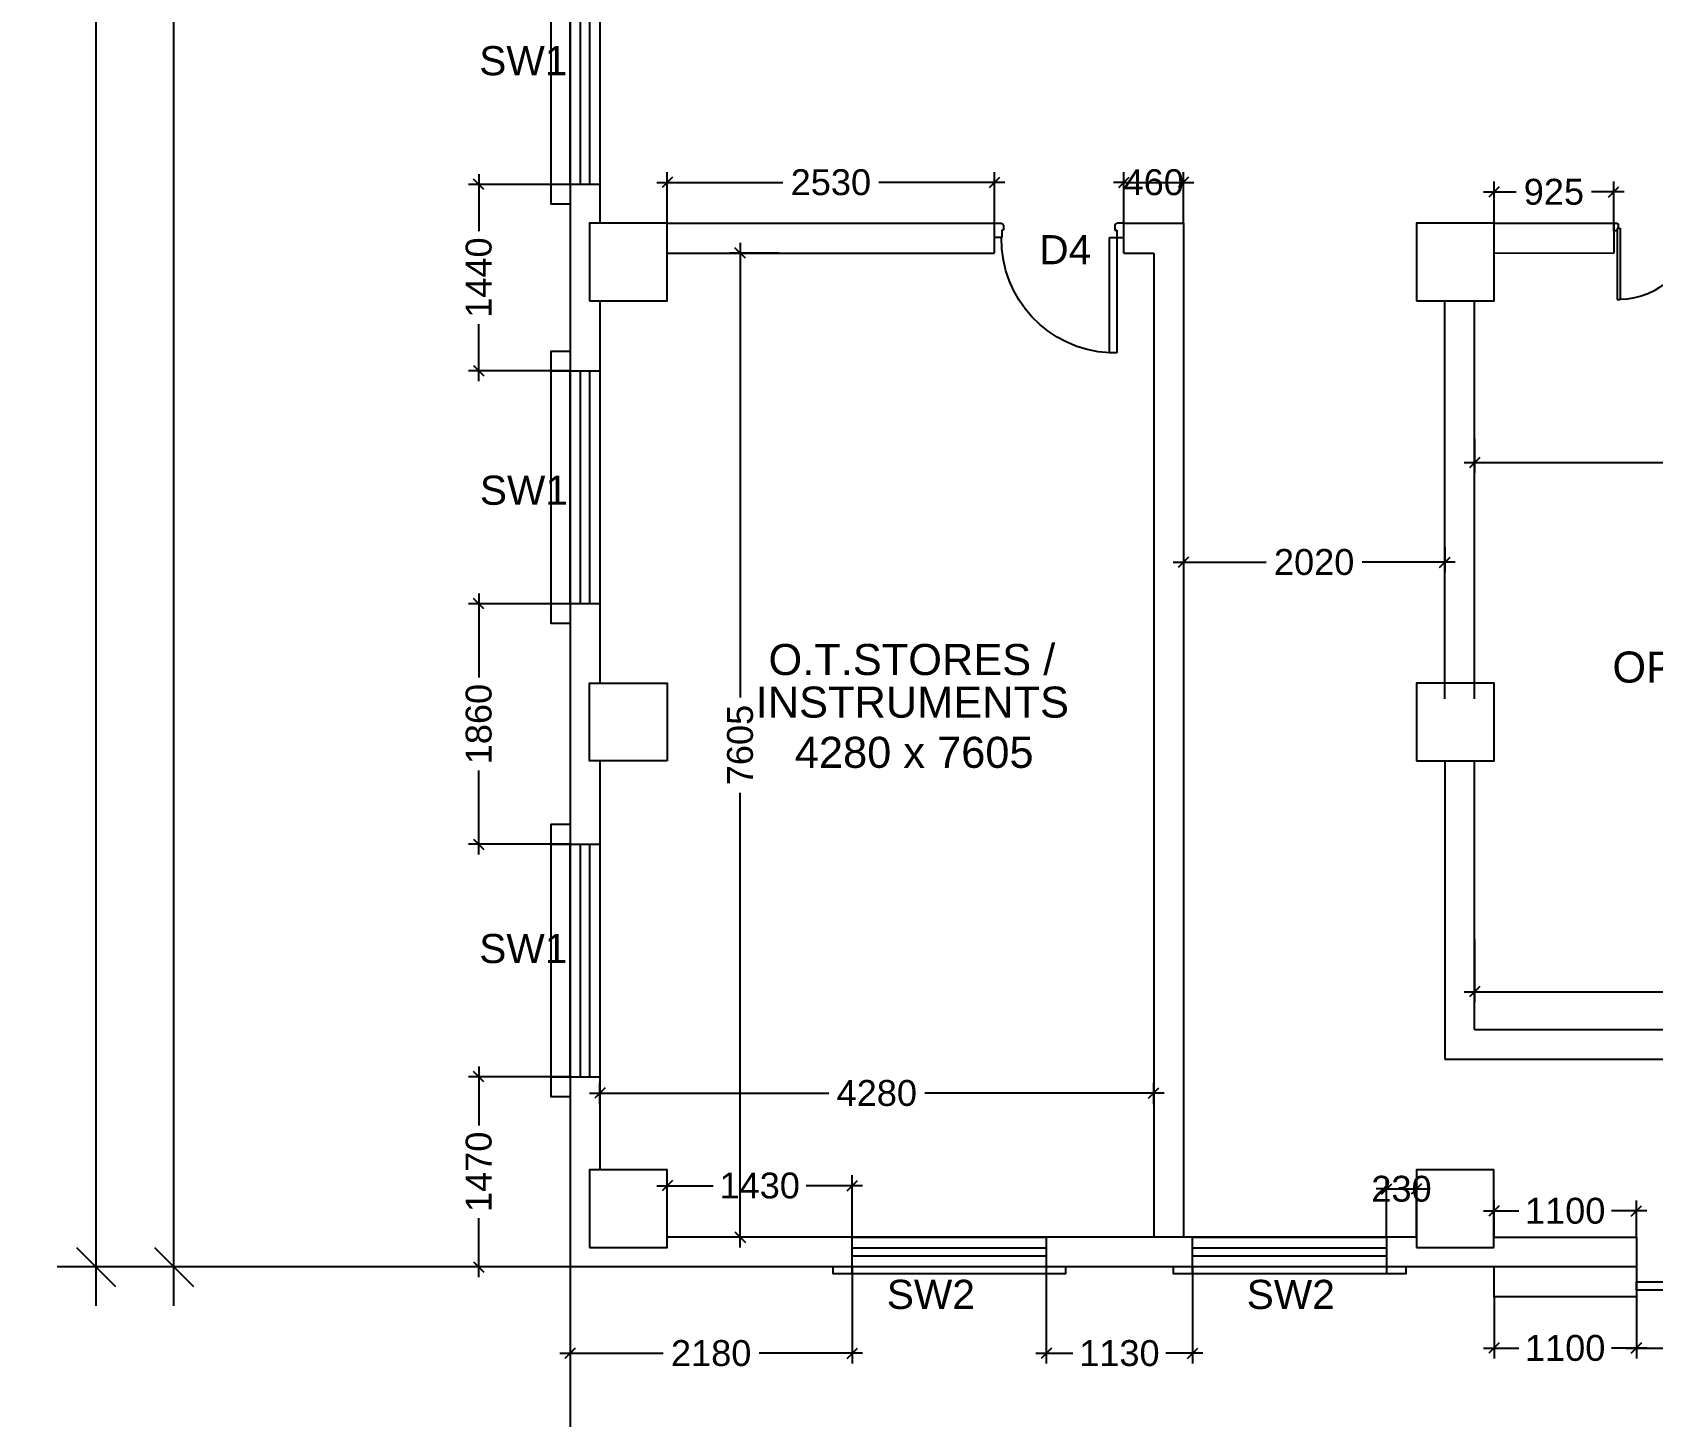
# Model space of a CAD drawing. Extents: x 7897917 to 8423973, y -6487334 to -6173396.
# Drawn here: x 7914618 to 7927140, y -6456030 to -6445334 of the extents above; entities that cross this region are included whole.
import ezdxf
from ezdxf.enums import TextEntityAlignment as Align

# ---------------------------------------------------------------- set-up
doc = ezdxf.new("R2010")
doc.units = 0
doc.header["$LTSCALE"] = 600
doc.header["$MEASUREMENT"] = 0
doc.header["$PDMODE"] = 35
doc.layers.get('0').update_dxf_attribs({"linetype": 'CONTINUOUS'})
doc.layers.get('Defpoints').update_dxf_attribs({"linetype": 'CONTINUOUS'})
for name, color, linetype in [('chajja', 7, 'CONTINUOUS'), ('DIM', 8, 'CONTINUOUS'), ('DIM-TEXT', 8, 'CONTINUOUS'), ('DIMEN', 5, 'CONTINUOUS'), ('DOOR', 32, 'CONTINUOUS'), ('Ele Proje.', 7, 'CONTINUOUS'), ('Ele. Proj', 7, 'CONTINUOUS'), ('Fixed Glass', 171, 'CONTINUOUS'), ('joinery', 7, 'CONTINUOUS'), ('LA-column', 3, 'CONTINUOUS'), ('Room Dim', 1, 'CONTINUOUS'), ('TEXT', 6, 'CONTINUOUS'), ('Walls', 7, 'CONTINUOUS'), ('WIN', 151, 'CONTINUOUS'), ('Working Dim', 5, 'CONTINUOUS')]:
    doc.layers.add(name, color=color, linetype=linetype)
doc.styles.add('ari', font='arial.ttf')
doc.styles.add('ARIAL', font='arial.ttf')
doc.styles.add('RT', font='romant.shx')
doc.styles.get("Standard").update_dxf_attribs({"font": 'romans.shx'})
doc.dimstyles.new('int. dim', dxfattribs={"dimtxt": 450, "dimasz": 80, "dimexe": 80, "dimexo": 0, "dimgap": 70, "dimtad": 0, "dimdec": 0, "dimzin": 12, "dimdsep": 46, "dimtxsty": 'ari', "dimblk": 'OBLIQUE', "dimcen": 2, "dimdle": 80, "dimclrd": 256, "dimclre": 256, "dimclrt": 6, "dimadec": 0, "dimazin": 0, "dimtfac": 1, "dimtdec": 0, "dimtix": 1, "dimtmove": 2, "dimatfit": 3, "dimfxl": 1, "dimtolj": 1, "dimtzin": 0, "dimlwd": -1, "dimlwe": -1, "dimarcsym": 0})
doc.dimstyles.new('STANDARD$0', dxfattribs={"dimscale": 0, "dimtxt": 150, "dimasz": 125, "dimexe": 0.75, "dimexo": 1, "dimgap": 25, "dimtad": 1, "dimdec": 0, "dimdsep": 46, "dimtxsty": 'Standard', "dimblk1": 'DOT', "dimblk2": 'DOT', "dimsah": 1, "dimcen": 2.5, "dimclrd": 1, "dimclre": 1, "dimclrt": 3, "dimadec": 0, "dimazin": 0, "dimtfac": 1, "dimtdec": 0, "dimtmove": 0, "dimatfit": 3, "dimldrblk": 'DOT', "dimfxl": 1, "dimtolj": 1, "dimtzin": 0, "dimarcsym": 0})
doc.dimstyles.new('TEXT', dxfattribs={"dimscale": 0, "dimtxt": 600, "dimasz": 300, "dimexe": 300, "dimexo": 30, "dimgap": 50, "dimtad": 0, "dimdec": 0, "dimzin": 0, "dimdsep": 46, "dimtxsty": 'RT', "dimblk": 'OBLIQUE', "dimcen": 0.09, "dimdle": 300, "dimclrd": 256, "dimclre": 256, "dimclrt": 170, "dimadec": 0, "dimazin": 0, "dimtfac": 1, "dimtdec": 0, "dimtofl": 0, "dimtmove": 2, "dimatfit": 3, "dimfxl": 1, "dimfrac": 2, "dimtolj": 1, "dimtzin": 0, "dimlwd": -1, "dimlwe": -1, "dimarcsym": 0})

# ---------------------------------------------------------------- blocks, each defined once
blk = doc.blocks.new('_Oblique')
at = {"color": 0, "linetype": 'ByBlock', "lineweight": -2}
blk.add_line((-0.5, -0.5), (0.5, 0.5), dxfattribs=at)
blk = doc.blocks.new('*D236')
at = {"layer": 'Defpoints', "color": 0, "transparency": 16777216}
for p in [(7918924, -6418434, 0), (7915712, -6454874), (7918774, -6454874, 3)]:
    blk.add_point(p, dxfattribs=at)
at = {"layer": 'DIM', "color": 8, "transparency": 16777216}
for p, q in [((7915712, -6418134), (7915712, -6434961)), ((7918924, -6418434), (7915412, -6418434)), ((7915712, -6455174), (7915712, -6438346)), ((7918774, -6454874), (7915412, -6454874))]:
    blk.add_line(p, q, dxfattribs=at)
at = {"layer": 'DIM', "color": 8, "transparency": 16777216, "xscale": 300, "yscale": 300, "zscale": 300}
for p, rotation in [((7915712, -6418434), 90), ((7915712, -6454874), 270)]:
    blk.add_blockref('_Oblique', p, dxfattribs=dict(at, rotation=rotation))
at = {"layer": 'DIM', "color": 7, "transparency": 16777216, "insert": (7915712, -6436654), "char_height": 750, "attachment_point": 5, "rotation": 90, "style": 'ari'}
blk.add_mtext('\\A1;36.44m', dxfattribs=at)
blk = doc.blocks.new('*D248')
at = {"layer": 'Defpoints', "color": 0, "transparency": 16777216}
for p in [(7918774, -6337015, 5), (7915110, -6454874), (7918924, -6454874, 5)]:
    blk.add_point(p, dxfattribs=at)
at = {"layer": 'DIM', "color": 8, "transparency": 16777216}
for p, q in [((7915110, -6336715), (7915110, -6393996)), ((7918774, -6337015), (7914810, -6337015)), ((7915110, -6455174), (7915110, -6397894)), ((7918924, -6454874), (7914810, -6454874))]:
    blk.add_line(p, q, dxfattribs=at)
at = {"layer": 'DIM', "color": 8, "transparency": 16777216, "xscale": 300, "yscale": 300, "zscale": 300}
for p, rotation in [((7915110, -6337015), 90), ((7915110, -6454874), 270)]:
    blk.add_blockref('_Oblique', p, dxfattribs=dict(at, rotation=rotation))
at = {"layer": 'DIM', "color": 7, "transparency": 16777216, "insert": (7915110, -6395945), "char_height": 750, "attachment_point": 5, "rotation": 90, "style": 'ari'}
blk.add_mtext('\\A1;117.86m', dxfattribs=at)
blk = doc.blocks.new('*D1319')
at = {"layer": 'Defpoints', "color": 0, "linetype": 'Continuous', "transparency": 16777216}
for p in [(7959834, -6454724, -12), (7918774, -6454874, -14), (7959834, -6457458)]:
    blk.add_point(p, dxfattribs=at)
at = {"layer": 'DIM-TEXT', "transparency": 16777216}
for p, q in [((7959834, -6454724), (7959834, -6457758)), ((7918774, -6454874), (7918774, -6457758)), ((7918474, -6457458), (7932859, -6457458)), ((7960134, -6457458), (7945749, -6457458))]:
    blk.add_line(p, q, dxfattribs=at)
at = {"layer": 'DIM-TEXT', "linetype": 'Continuous', "transparency": 16777216, "xscale": 300, "yscale": 300, "zscale": 300, "rotation": 180}
blk.add_blockref('_Oblique', (7918774, -6457458), dxfattribs=at)
at = {"layer": 'DIM-TEXT', "linetype": 'Continuous', "transparency": 16777216, "xscale": 300, "yscale": 300, "zscale": 300}
blk.add_blockref('_Oblique', (7959834, -6457458), dxfattribs=at)
at = {"layer": 'DIM-TEXT', "color": 170, "linetype": 'Continuous', "transparency": 16777216, "insert": (7939304, -6457458), "char_height": 750, "attachment_point": 5, "style": 'ari'}
blk.add_mtext("\\A1;{\\H1.067x;O.T.COMPLEX ( 6 OT 's )}", dxfattribs=at)
blk = doc.blocks.new('*D1320')
at = {"layer": 'Defpoints', "color": 0, "transparency": 16777216}
for p in [(7959834, -6454724, 5), (7918774, -6454874), (7918774, -6458373)]:
    blk.add_point(p, dxfattribs=at)
at = {"layer": 'Ele. Proj', "color": 8, "transparency": 16777216}
for p, q in [((7959834, -6454724), (7959834, -6458673)), ((7918774, -6454874), (7918774, -6458673)), ((7918474, -6458373), (7937596, -6458373)), ((7960134, -6458373), (7941012, -6458373))]:
    blk.add_line(p, q, dxfattribs=at)
at = {"layer": 'Ele. Proj', "color": 8, "transparency": 16777216, "xscale": 300, "yscale": 300, "zscale": 300, "rotation": 180}
blk.add_blockref('_Oblique', (7918774, -6458373), dxfattribs=at)
at = {"layer": 'Ele. Proj', "color": 8, "transparency": 16777216, "xscale": 300, "yscale": 300, "zscale": 300}
blk.add_blockref('_Oblique', (7959834, -6458373), dxfattribs=at)
at = {"layer": 'Ele. Proj', "color": 7, "transparency": 16777216, "insert": (7939304, -6458373), "char_height": 750, "attachment_point": 5, "style": 'ari'}
blk.add_mtext('\\A1;41.06m', dxfattribs=at)
blk = doc.blocks.new('*D1357')
at = {"layer": 'Defpoints', "color": 0, "transparency": 16777216}
for p in [(7925914, -6455104, 27), (7927014, -6455104, 27), (7927014, -6455501)]:
    blk.add_point(p, dxfattribs=at)
at = {"layer": 'Working Dim', "transparency": 16777216}
for p, q in [((7925914, -6455104), (7925914, -6455581)), ((7927014, -6455104), (7927014, -6455581)), ((7925834, -6455501), (7926105, -6455501)), ((7927094, -6455501), (7926823, -6455501))]:
    blk.add_line(p, q, dxfattribs=at)
at = {"layer": 'Working Dim', "transparency": 16777216, "xscale": 80, "yscale": 80, "zscale": 80, "rotation": 180}
blk.add_blockref('_Oblique', (7925914, -6455501), dxfattribs=at)
at = {"layer": 'Working Dim', "transparency": 16777216, "xscale": 80, "yscale": 80, "zscale": 80}
blk.add_blockref('_Oblique', (7927014, -6455501), dxfattribs=at)
at = {"layer": 'Working Dim', "color": 6, "transparency": 16777216, "insert": (7926464, -6455501), "char_height": 200, "attachment_point": 5, "style": 'ari'}
blk.add_mtext('\\A1;1100', dxfattribs=at)
blk = doc.blocks.new('*D1358')
at = {"layer": 'Defpoints', "color": 0, "transparency": 16777216}
for p in [(7927014, -6455104, 27), (7928514, -6455104, 27), (7928514, -6455501)]:
    blk.add_point(p, dxfattribs=at)
at = {"layer": 'Working Dim', "transparency": 16777216}
for p, q in [((7927014, -6455104), (7927014, -6455581)), ((7928514, -6455104), (7928514, -6455581)), ((7926934, -6455501), (7927405, -6455501)), ((7928594, -6455501), (7928123, -6455501))]:
    blk.add_line(p, q, dxfattribs=at)
at = {"layer": 'Working Dim', "transparency": 16777216, "xscale": 80, "yscale": 80, "zscale": 80, "rotation": 180}
blk.add_blockref('_Oblique', (7927014, -6455501), dxfattribs=at)
at = {"layer": 'Working Dim', "transparency": 16777216, "xscale": 80, "yscale": 80, "zscale": 80}
blk.add_blockref('_Oblique', (7928514, -6455501), dxfattribs=at)
at = {"layer": 'Working Dim', "color": 6, "transparency": 16777216, "insert": (7927764, -6455501), "char_height": 200, "attachment_point": 5, "style": 'ari'}
blk.add_mtext('\\A1;1500', dxfattribs=at)
blk = doc.blocks.new('*D1485')
at = {"layer": 'Defpoints', "color": 0, "linetype": 'Continuous', "transparency": 16777216}
for p in [(7959834, -6454724, -12), (7918774, -6454874, -14), (7959834, -6457458)]:
    blk.add_point(p, dxfattribs=at)
at = {"layer": 'DIM-TEXT', "transparency": 16777216}
for p, q in [((7959834, -6454724), (7959834, -6457758)), ((7918774, -6454874), (7918774, -6457758)), ((7918474, -6457458), (7932858, -6457458)), ((7960134, -6457458), (7945749, -6457458))]:
    blk.add_line(p, q, dxfattribs=at)
at = {"layer": 'DIM-TEXT', "linetype": 'Continuous', "transparency": 16777216, "xscale": 300, "yscale": 300, "zscale": 300, "rotation": 180}
blk.add_blockref('_Oblique', (7918774, -6457458), dxfattribs=at)
at = {"layer": 'DIM-TEXT', "linetype": 'Continuous', "transparency": 16777216, "xscale": 300, "yscale": 300, "zscale": 300}
blk.add_blockref('_Oblique', (7959834, -6457458), dxfattribs=at)
at = {"layer": 'DIM-TEXT', "color": 170, "linetype": 'Continuous', "transparency": 16777216, "insert": (7939304, -6457458), "char_height": 750, "attachment_point": 5, "style": 'ari'}
blk.add_mtext("\\A1;{\\H1.067x;O.T.COMPLEX ( 6 OT 's )}", dxfattribs=at)
blk = doc.blocks.new('Z$W@#1275')
at = {"layer": 'DOOR'}
for p, q in [((73, 1500), (0, 1500)), ((0, 1500), (0, 1467)), ((0, 1467), (2, 1467)), ((11, 1456), (11, 1458)), ((11, 1456), (47, 1456)), ((47, 1467), (736, 1467)), ((47, 1467), (47, 1439)), ((47, 1456), (47, 1467)), ((47, 1467), (73, 1467)), ((47, 1439), (736, 1439)), ((73, 1467), (73, 1500)), ((736, 1467), (736, 1439)), ((0, 33), (2, 33)), ((0, 0), (0, 33)), ((73, 0), (0, 0)), ((11, 44), (11, 42)), ((11, 44), (47, 44)), ((47, 61), (736, 61)), ((47, 33), (47, 61)), ((47, 44), (47, 33)), ((47, 33), (736, 33)), ((47, 33), (73, 33)), ((73, 33), (73, 0)), ((736, 33), (736, 61))]:
    blk.add_line(p, q, dxfattribs=at)
for centre, start, end in [((11, 1467), 180, 270), ((11, 33), 90, 180)]:
    blk.add_arc(centre, 9.13, start, end, dxfattribs=at)
at = {"layer": 'DOOR', "color": 145}
for centre, start, end in [((47, 1439), 270, 0), ((47, 61), 0, 90)]:
    blk.add_arc(centre, 689, start, end, dxfattribs=at)
blk = doc.blocks.new('*D1522')
at = {"layer": 'Defpoints', "color": 0, "transparency": 16777216}
for p in [(7925764, -6452341, -3), (7932162, -6452341, 8), (7925764, -6452747)]:
    blk.add_point(p, dxfattribs=at)
at = {"layer": 'Working Dim', "transparency": 16777216}
for p, q in [((7925764, -6452341), (7925764, -6452827)), ((7932162, -6452341), (7932162, -6452827)), ((7925684, -6452747), (7928593, -6452747)), ((7932242, -6452747), (7929333, -6452747))]:
    blk.add_line(p, q, dxfattribs=at)
at = {"layer": 'Working Dim', "transparency": 16777216, "xscale": 80, "yscale": 80, "zscale": 80, "rotation": 180}
blk.add_blockref('_Oblique', (7925764, -6452747), dxfattribs=at)
at = {"layer": 'Working Dim', "transparency": 16777216, "xscale": 80, "yscale": 80, "zscale": 80}
blk.add_blockref('_Oblique', (7932162, -6452747), dxfattribs=at)
at = {"layer": 'Working Dim', "color": 6, "transparency": 16777216, "insert": (7928963, -6452747), "char_height": 200, "attachment_point": 5, "style": 'ari'}
blk.add_mtext('\\A1;6615', dxfattribs=at)
blk = doc.blocks.new('*D1623')
at = {"layer": 'Defpoints', "color": 0, "transparency": 16777216}
for p in [(7926839, -6446567), (7925914, -6446809), (7926839, -6446809, 8)]:
    blk.add_point(p, dxfattribs=at)
at = {"layer": 'Working Dim', "transparency": 16777216}
for p, q in [((7925834, -6446567), (7926085, -6446567)), ((7925914, -6446809), (7925914, -6446487)), ((7926919, -6446567), (7926668, -6446567)), ((7926839, -6446809), (7926839, -6446487))]:
    blk.add_line(p, q, dxfattribs=at)
at = {"layer": 'Working Dim', "transparency": 16777216, "xscale": 80, "yscale": 80, "zscale": 80, "rotation": 180}
blk.add_blockref('_Oblique', (7925914, -6446567), dxfattribs=at)
at = {"layer": 'Working Dim', "transparency": 16777216, "xscale": 80, "yscale": 80, "zscale": 80}
blk.add_blockref('_Oblique', (7926839, -6446567), dxfattribs=at)
at = {"layer": 'Working Dim', "color": 6, "transparency": 16777216, "insert": (7926377, -6446567), "char_height": 200, "attachment_point": 5, "style": 'ari'}
blk.add_mtext('\\A1;925', dxfattribs=at)
blk = doc.blocks.new('1000')
at = {"layer": 'DOOR'}
for p, q in [((0, -100), (0, 0)), ((0, 0), (50, 0)), ((50, -100), (0, -100)), ((50, 0), (50, -2)), ((63, -49), (50, -49)), ((50, -49), (50, -100)), ((50, -100), (50, -901)), ((100, -100), (50, -100)), ((63, -13), (61, -13)), ((63, -13), (63, -49)), ((100, -901), (100, -100)), ((837, -13), (837, -49)), ((837, -13), (839, -13)), ((837, -49), (850, -49)), ((850, 0), (850, -2)), ((900, 0), (850, 0)), ((850, -49), (850, -100)), ((850, -100), (900, -100)), ((900, -100), (900, 0)), ((50, -901), (100, -901))]:
    blk.add_line(p, q, dxfattribs=at)
for centre, major_axis, start_param, end_param in [((50, -13), (-7.95, 7.95), 3.926991, 5.497787), ((850, -13), (7.95, 7.95), 0.785398, 2.356194)]:
    blk.add_ellipse(centre, major_axis=major_axis, ratio=1, start_param=start_param, end_param=end_param, dxfattribs=at)
at = {"layer": 'DOOR', "color": 145}
blk.add_ellipse((64, -115), major_axis=(-520, 590), ratio=1, start_param=2.464943, end_param=4.009476, dxfattribs=at)
blk = doc.blocks.new('*D1834')
at = {"layer": 'Defpoints', "color": 0, "transparency": 16777216}
for p in [(7923514, -6449311), (7925534, -6449311, 9), (7925534, -6449428)]:
    blk.add_point(p, dxfattribs=at)
at = {"layer": 'Working Dim', "transparency": 16777216}
for p, q in [((7923514, -6449311), (7923514, -6449508)), ((7925534, -6449311), (7925534, -6449508)), ((7923434, -6449428), (7924154, -6449428)), ((7925614, -6449428), (7924894, -6449428))]:
    blk.add_line(p, q, dxfattribs=at)
at = {"layer": 'Working Dim', "transparency": 16777216, "xscale": 80, "yscale": 80, "zscale": 80, "rotation": 180}
blk.add_blockref('_Oblique', (7923514, -6449428), dxfattribs=at)
at = {"layer": 'Working Dim', "transparency": 16777216, "xscale": 80, "yscale": 80, "zscale": 80}
blk.add_blockref('_Oblique', (7925534, -6449428), dxfattribs=at)
at = {"layer": 'Working Dim', "color": 6, "transparency": 16777216, "insert": (7924524, -6449428), "char_height": 200, "attachment_point": 5, "style": 'ari'}
blk.add_mtext('\\A1;2020', dxfattribs=at)
blk = doc.blocks.new('*D1835')
at = {"layer": 'Defpoints', "color": 0, "transparency": 16777216}
for p in [(7922054, -6446493), (7919524, -6446809), (7922054, -6446809)]:
    blk.add_point(p, dxfattribs=at)
at = {"layer": 'Working Dim', "transparency": 16777216}
for p, q in [((7919524, -6446809), (7919524, -6446413)), ((7922054, -6446809), (7922054, -6446413)), ((7919444, -6446493), (7920419, -6446493)), ((7922134, -6446493), (7921159, -6446493))]:
    blk.add_line(p, q, dxfattribs=at)
at = {"layer": 'Working Dim', "transparency": 16777216, "xscale": 80, "yscale": 80, "zscale": 80, "rotation": 180}
blk.add_blockref('_Oblique', (7919524, -6446493), dxfattribs=at)
at = {"layer": 'Working Dim', "transparency": 16777216, "xscale": 80, "yscale": 80, "zscale": 80}
blk.add_blockref('_Oblique', (7922054, -6446493), dxfattribs=at)
at = {"layer": 'Working Dim', "color": 6, "transparency": 16777216, "insert": (7920789, -6446493), "char_height": 200, "attachment_point": 5, "style": 'ari'}
blk.add_mtext('\\A1;2530', dxfattribs=at)
blk = doc.blocks.new('*D1836')
at = {"layer": 'Defpoints', "color": 0, "transparency": 16777216}
for p in [(7923514, -6446493), (7923054, -6446809), (7923514, -6446809)]:
    blk.add_point(p, dxfattribs=at)
at = {"layer": 'Working Dim', "transparency": 16777216}
for p, q in [((7923054, -6446809), (7923054, -6446413)), ((7923514, -6446809), (7923514, -6446413)), ((7923054, -6446493), (7922974, -6446493)), ((7923054, -6446493), (7923514, -6446493)), ((7923514, -6446493), (7923594, -6446493))]:
    blk.add_line(p, q, dxfattribs=at)
at = {"layer": 'Working Dim', "transparency": 16777216, "xscale": 80, "yscale": 80, "zscale": 80}
blk.add_blockref('_Oblique', (7923054, -6446493), dxfattribs=at)
at = {"layer": 'Working Dim', "transparency": 16777216, "xscale": 80, "yscale": 80, "zscale": 80, "rotation": 180}
blk.add_blockref('_Oblique', (7923514, -6446493), dxfattribs=at)
at = {"layer": 'Working Dim', "color": 6, "transparency": 16777216, "insert": (7923284, -6446493), "char_height": 200, "attachment_point": 5, "style": 'ari'}
blk.add_mtext('\\A1;460', dxfattribs=at)
blk = doc.blocks.new('*D1838')
at = {"layer": 'Defpoints', "color": 0, "transparency": 16777216}
for p in [(7920088, -6447039), (7920385, -6447039), (7920385, -6454644)]:
    blk.add_point(p, dxfattribs=at)
at = {"layer": 'Working Dim', "transparency": 16777216}
for p, q in [((7920088, -6446959), (7920088, -6450473)), ((7920385, -6447039), (7920008, -6447039)), ((7920088, -6454724), (7920088, -6451210)), ((7920385, -6454644), (7920008, -6454644))]:
    blk.add_line(p, q, dxfattribs=at)
at = {"layer": 'Working Dim', "transparency": 16777216, "xscale": 80, "yscale": 80, "zscale": 80}
for p, rotation in [((7920088, -6447039), 90), ((7920088, -6454644), 270)]:
    blk.add_blockref('_Oblique', p, dxfattribs=dict(at, rotation=rotation))
at = {"layer": 'Working Dim', "color": 6, "transparency": 16777216, "insert": (7920088, -6450841), "char_height": 200, "attachment_point": 5, "rotation": 90, "style": 'ari'}
blk.add_mtext('\\A1;7605', dxfattribs=at)
blk = doc.blocks.new('*D1881')
at = {"layer": 'Defpoints', "color": 0, "transparency": 16777216}
for p in [(7927014, -6454441), (7925914, -6454644, 27), (7927014, -6454644, 27)]:
    blk.add_point(p, dxfattribs=at)
at = {"layer": 'Working Dim', "transparency": 16777216}
for p, q in [((7925914, -6454644), (7925914, -6454361)), ((7927014, -6454644), (7927014, -6454361)), ((7925834, -6454441), (7926105, -6454441)), ((7927094, -6454441), (7926823, -6454441))]:
    blk.add_line(p, q, dxfattribs=at)
at = {"layer": 'Working Dim', "transparency": 16777216, "xscale": 80, "yscale": 80, "zscale": 80, "rotation": 180}
blk.add_blockref('_Oblique', (7925914, -6454441), dxfattribs=at)
at = {"layer": 'Working Dim', "transparency": 16777216, "xscale": 80, "yscale": 80, "zscale": 80}
blk.add_blockref('_Oblique', (7927014, -6454441), dxfattribs=at)
at = {"layer": 'Working Dim', "color": 6, "transparency": 16777216, "insert": (7926464, -6454441), "char_height": 200, "attachment_point": 5, "style": 'ari'}
blk.add_mtext('\\A1;1100', dxfattribs=at)
blk = doc.blocks.new('*D2365')
at = {"layer": 'Defpoints', "color": 0, "transparency": 16777216}
for p in [(7925764, -6448476, 2), (7932162, -6448476, 3), (7932162, -6448658)]:
    blk.add_point(p, dxfattribs=at)
at = {"layer": 'Working Dim', "transparency": 16777216}
for p, q in [((7925764, -6448476), (7925764, -6448738)), ((7932162, -6448476), (7932162, -6448738)), ((7925684, -6448658), (7928594, -6448658)), ((7932242, -6448658), (7929332, -6448658))]:
    blk.add_line(p, q, dxfattribs=at)
at = {"layer": 'Working Dim', "transparency": 16777216, "xscale": 80, "yscale": 80, "zscale": 80, "rotation": 180}
blk.add_blockref('_Oblique', (7925764, -6448658), dxfattribs=at)
at = {"layer": 'Working Dim', "transparency": 16777216, "xscale": 80, "yscale": 80, "zscale": 80}
blk.add_blockref('_Oblique', (7932162, -6448658), dxfattribs=at)
at = {"layer": 'Working Dim', "color": 6, "transparency": 16777216, "insert": (7928963, -6448658), "char_height": 200, "attachment_point": 5, "style": 'ari'}
blk.add_mtext('\\A1;6397', dxfattribs=at)
blk = doc.blocks.new('*D2411')
at = {"layer": 'Defpoints', "color": 0, "transparency": 16777216}
for p in [(7918774, -6454874, -22), (7920954, -6454874, -22), (7920954, -6455541)]:
    blk.add_point(p, dxfattribs=at)
at = {"layer": 'Working Dim', "transparency": 16777216}
for p, q in [((7918774, -6454874), (7918774, -6455621)), ((7920954, -6454874), (7920954, -6455621)), ((7918694, -6455541), (7919494, -6455541)), ((7921034, -6455541), (7920234, -6455541))]:
    blk.add_line(p, q, dxfattribs=at)
at = {"layer": 'Working Dim', "transparency": 16777216, "xscale": 80, "yscale": 80, "zscale": 80, "rotation": 180}
blk.add_blockref('_Oblique', (7918774, -6455541), dxfattribs=at)
at = {"layer": 'Working Dim', "transparency": 16777216, "xscale": 80, "yscale": 80, "zscale": 80}
blk.add_blockref('_Oblique', (7920954, -6455541), dxfattribs=at)
at = {"layer": 'Working Dim', "color": 6, "transparency": 16777216, "insert": (7919864, -6455541), "char_height": 200, "attachment_point": 5, "style": 'ari'}
blk.add_mtext('\\A1;2180', dxfattribs=at)
blk = doc.blocks.new('*D2412')
at = {"layer": 'Defpoints', "color": 0, "transparency": 16777216}
for p in [(7922454, -6454874, -22), (7923584, -6454874, -22), (7923584, -6455541)]:
    blk.add_point(p, dxfattribs=at)
at = {"layer": 'Working Dim', "transparency": 16777216}
for p, q in [((7922454, -6454874), (7922454, -6455621)), ((7923584, -6454874), (7923584, -6455621)), ((7922374, -6455541), (7922660, -6455541)), ((7923664, -6455541), (7923378, -6455541))]:
    blk.add_line(p, q, dxfattribs=at)
at = {"layer": 'Working Dim', "transparency": 16777216, "xscale": 80, "yscale": 80, "zscale": 80, "rotation": 180}
blk.add_blockref('_Oblique', (7922454, -6455541), dxfattribs=at)
at = {"layer": 'Working Dim', "transparency": 16777216, "xscale": 80, "yscale": 80, "zscale": 80}
blk.add_blockref('_Oblique', (7923584, -6455541), dxfattribs=at)
at = {"layer": 'Working Dim', "color": 6, "transparency": 16777216, "insert": (7923019, -6455541), "char_height": 200, "attachment_point": 5, "style": 'ari'}
blk.add_mtext('\\A1;1130', dxfattribs=at)
blk = doc.blocks.new('*D2413')
at = {"layer": 'Defpoints', "color": 0, "transparency": 16777216}
for p in [(7920954, -6454246), (7919524, -6454644, -22), (7920954, -6454644, -22)]:
    blk.add_point(p, dxfattribs=at)
at = {"layer": 'Working Dim', "transparency": 16777216}
for p, q in [((7919524, -6454644), (7919524, -6454166)), ((7920954, -6454644), (7920954, -6454166)), ((7919444, -6454246), (7919880, -6454246)), ((7921034, -6454246), (7920598, -6454246))]:
    blk.add_line(p, q, dxfattribs=at)
at = {"layer": 'Working Dim', "transparency": 16777216, "xscale": 80, "yscale": 80, "zscale": 80, "rotation": 180}
blk.add_blockref('_Oblique', (7919524, -6454246), dxfattribs=at)
at = {"layer": 'Working Dim', "transparency": 16777216, "xscale": 80, "yscale": 80, "zscale": 80}
blk.add_blockref('_Oblique', (7920954, -6454246), dxfattribs=at)
at = {"layer": 'Working Dim', "color": 6, "transparency": 16777216, "insert": (7920239, -6454246), "char_height": 200, "attachment_point": 5, "style": 'ari'}
blk.add_mtext('\\A1;1430', dxfattribs=at)
blk = doc.blocks.new('*D2414')
at = {"layer": 'Defpoints', "color": 0, "transparency": 16777216}
for p in [(7925314, -6454271), (7925084, -6454644, -22), (7925314, -6454644, -22)]:
    blk.add_point(p, dxfattribs=at)
at = {"layer": 'Working Dim', "transparency": 16777216}
for p, q in [((7925084, -6454644), (7925084, -6454191)), ((7925314, -6454644), (7925314, -6454191)), ((7925084, -6454271), (7925004, -6454271)), ((7925084, -6454271), (7925314, -6454271)), ((7925314, -6454271), (7925394, -6454271))]:
    blk.add_line(p, q, dxfattribs=at)
at = {"layer": 'Working Dim', "transparency": 16777216, "xscale": 80, "yscale": 80, "zscale": 80}
blk.add_blockref('_Oblique', (7925084, -6454271), dxfattribs=at)
at = {"layer": 'Working Dim', "transparency": 16777216, "xscale": 80, "yscale": 80, "zscale": 80, "rotation": 180}
blk.add_blockref('_Oblique', (7925314, -6454271), dxfattribs=at)
at = {"layer": 'Working Dim', "color": 6, "transparency": 16777216, "insert": (7925199, -6454271), "char_height": 200, "attachment_point": 5, "style": 'ari'}
blk.add_mtext('\\A1;230', dxfattribs=at)
blk = doc.blocks.new('*D2416')
at = {"layer": 'Defpoints', "color": 0, "transparency": 16777216}
for p in [(7918774, -6446509, -10), (7918068, -6447949), (7918774, -6447949, -14)]:
    blk.add_point(p, dxfattribs=at)
at = {"layer": 'Working Dim', "transparency": 16777216}
for p, q in [((7918068, -6446429), (7918068, -6446870)), ((7918774, -6446509), (7917988, -6446509)), ((7918068, -6448029), (7918068, -6447588)), ((7918774, -6447949), (7917988, -6447949))]:
    blk.add_line(p, q, dxfattribs=at)
at = {"layer": 'Working Dim', "transparency": 16777216, "xscale": 80, "yscale": 80, "zscale": 80}
for p, rotation in [((7918068, -6446509), 90), ((7918068, -6447949), 270)]:
    blk.add_blockref('_Oblique', p, dxfattribs=dict(at, rotation=rotation))
at = {"layer": 'Working Dim', "color": 6, "transparency": 16777216, "insert": (7918068, -6447229), "char_height": 200, "attachment_point": 5, "rotation": 90, "style": 'ari'}
blk.add_mtext('\\A1;1440', dxfattribs=at)
blk = doc.blocks.new('*D2417')
at = {"layer": 'Defpoints', "color": 0, "transparency": 16777216}
for p in [(7918774, -6449749, -14), (7918068, -6451608), (7918774, -6451608, -14)]:
    blk.add_point(p, dxfattribs=at)
at = {"layer": 'Working Dim', "transparency": 16777216}
for p, q in [((7918068, -6449669), (7918068, -6450320)), ((7918774, -6449749), (7917988, -6449749)), ((7918068, -6451688), (7918068, -6451037)), ((7918774, -6451608), (7917988, -6451608))]:
    blk.add_line(p, q, dxfattribs=at)
at = {"layer": 'Working Dim', "transparency": 16777216, "xscale": 80, "yscale": 80, "zscale": 80}
for p, rotation in [((7918068, -6449749), 90), ((7918068, -6451608), 270)]:
    blk.add_blockref('_Oblique', p, dxfattribs=dict(at, rotation=rotation))
at = {"layer": 'Working Dim', "color": 6, "transparency": 16777216, "insert": (7918068, -6450679), "char_height": 200, "attachment_point": 5, "rotation": 90, "style": 'ari'}
blk.add_mtext('\\A1;1860', dxfattribs=at)
blk = doc.blocks.new('*D2418')
at = {"layer": 'Defpoints', "color": 0, "transparency": 16777216}
for p in [(7918774, -6453404, -15), (7918068, -6454874), (7918774, -6454874)]:
    blk.add_point(p, dxfattribs=at)
at = {"layer": 'Working Dim', "transparency": 16777216}
for p, q in [((7918068, -6453324), (7918068, -6453780)), ((7918774, -6453404), (7917988, -6453404)), ((7918068, -6454954), (7918068, -6454498)), ((7918774, -6454874), (7917988, -6454874))]:
    blk.add_line(p, q, dxfattribs=at)
at = {"layer": 'Working Dim', "transparency": 16777216, "xscale": 80, "yscale": 80, "zscale": 80}
for p, rotation in [((7918068, -6453404), 90), ((7918068, -6454874), 270)]:
    blk.add_blockref('_Oblique', p, dxfattribs=dict(at, rotation=rotation))
at = {"layer": 'Working Dim', "color": 6, "transparency": 16777216, "insert": (7918068, -6454139), "char_height": 200, "attachment_point": 5, "rotation": 90, "style": 'ari'}
blk.add_mtext('\\A1;1470', dxfattribs=at)
blk = doc.blocks.new('*D2415')
at = {"layer": 'Defpoints', "color": 0, "transparency": 16777216}
for p in [(7923284, -6453531), (7919004, -6453617), (7923284, -6453617)]:
    blk.add_point(p, dxfattribs=at)
at = {"layer": 'Working Dim', "transparency": 16777216}
for p, q in [((7919004, -6453617), (7919004, -6453451)), ((7923284, -6453617), (7923284, -6453451)), ((7918924, -6453531), (7920772, -6453531)), ((7923364, -6453531), (7921516, -6453531))]:
    blk.add_line(p, q, dxfattribs=at)
at = {"layer": 'Working Dim', "transparency": 16777216, "xscale": 80, "yscale": 80, "zscale": 80, "rotation": 180}
blk.add_blockref('_Oblique', (7919004, -6453531), dxfattribs=at)
at = {"layer": 'Working Dim', "transparency": 16777216, "xscale": 80, "yscale": 80, "zscale": 80}
blk.add_blockref('_Oblique', (7923284, -6453531), dxfattribs=at)
at = {"layer": 'Working Dim', "color": 6, "transparency": 16777216, "insert": (7921144, -6453531), "char_height": 200, "attachment_point": 5, "style": 'ari'}
blk.add_mtext('\\A1;4280', dxfattribs=at)

msp = doc.modelspace()

# ---------------------------------------------------------------- linework, layer by layer
at = {"layer": 'chajja', "color": 8}
for p, q in [((7918623.817, -6444708.87), (7918623.817, -6446508.87)), ((7918623.817, -6447948.762), (7918623.817, -6449748.762)), ((7918623.817, -6451606.276), (7918623.817, -6453406.276)), ((7920953.817, -6454923.883, -7.487), (7922453.817, -6454923.883, -7.487)), ((7923583.952, -6454923.883, -7.487), (7925083.952, -6454923.883, -7.487))]:
    msp.add_line(p, q, dxfattribs=at)
at = {"layer": 'Ele Proje.'}
for points in [[(7918773.817, -6446508.87), (7918623.817, -6446508.87), (7918623.817, -6446658.87), (7918773.817, -6446658.87)], [(7918773.817, -6447798.762), (7918623.817, -6447798.762), (7918623.817, -6447948.762), (7918773.817, -6447948.762)], [(7918773.817, -6449748.762), (7918623.817, -6449748.762), (7918623.817, -6449898.762), (7918773.817, -6449898.762)], [(7918773.817, -6451456.276), (7918623.817, -6451456.276), (7918623.817, -6451606.276), (7918773.817, -6451606.276)], [(7918773.817, -6453406.276), (7918623.817, -6453406.276), (7918623.817, -6453556.276), (7918773.817, -6453556.276)]]:
    msp.add_lwpolyline(points, dxfattribs=at)
at = {"layer": 'Ele Proje.', "elevation": -7.487}
for points in [[(7920803.817, -6454873.883), (7920803.817, -6454923.883), (7920953.817, -6454923.883), (7920953.817, -6454873.883)], [(7922453.817, -6454873.883), (7922453.817, -6454923.883), (7922603.817, -6454923.883), (7922603.817, -6454873.883)], [(7923433.952, -6454873.883), (7923433.952, -6454923.883), (7923583.952, -6454923.883), (7923583.952, -6454873.883)], [(7925083.952, -6454873.883), (7925083.952, -6454923.883), (7925233.952, -6454923.883), (7925233.952, -6454873.883)]]:
    msp.add_lwpolyline(points, dxfattribs=at)
at = {"layer": 'Ele. Proj', "color": 1}
msp.add_lwpolyline([(7927014.034, -6454643.916), (7927014.023, -6455103.916), (7925914.033, -6455103.916), (7925914.033, -6454873.916)], dxfattribs=at)
at = {"layer": 'Fixed Glass'}
for points in [[(7918773.818, -6446508.87), (7918773.818, -6444708.87), (7919003.818, -6444708.87), (7919003.818, -6446508.87)], [(7918855.159, -6446508.87), (7918855.159, -6444708.87), (7918922.477, -6444708.87), (7918922.477, -6446508.87)]]:
    msp.add_lwpolyline(points, close=True, dxfattribs=at)
at = {"layer": 'LA-column', "color": 2, "flags": 128}
for points in [[(7918923.907, -6447408.752), (7919523.907, -6447408.752), (7919523.907, -6446808.752), (7918923.907, -6446808.752)], [(7919523.907, -6450963.752), (7918923.907, -6450963.752), (7918923.907, -6450363.752), (7919523.907, -6450363.752)], [(7925313.907, -6454723.752), (7925913.907, -6454723.752), (7925913.907, -6454123.752), (7925313.907, -6454123.752)]]:
    msp.add_lwpolyline(points, close=True, dxfattribs=at)
for points, elevation in [([(7925314.042, -6447408.752), (7925914.042, -6447408.752), (7925914.042, -6446808.752), (7925314.042, -6446808.752)], 7.743), ([(7925314.042, -6450963.752), (7925914.042, -6450963.752), (7925914.042, -6450363.752), (7925314.042, -6450363.752)], 7.743), ([(7918923.907, -6454723.934), (7919523.907, -6454723.934), (7919523.907, -6454123.934), (7918923.907, -6454123.934)], 5.131), ([(7918923.907, -6454723.934), (7919523.907, -6454723.934), (7919523.907, -6454123.934), (7918923.907, -6454123.934)], 5.131)]:
    msp.add_lwpolyline(points, close=True, dxfattribs=dict(at, elevation=elevation))
at = {"layer": 'Walls'}
for p, q in [((7918773.817, -6440963.843), (7918773.817, -6454873.885)), ((7923514.042, -6446808.874), (7923514.042, -6454643.885)), ((7923284.035, -6447038.88), (7923284.035, -6454643.885)), ((7925534.043, -6450963.752, -0.462), (7925534.043, -6453268.407, 2.612)), ((7925534.043, -6453268.419), (7941321.951, -6453267.709)), ((7925313.907, -6454643.885), (7919523.82, -6454643.885)), ((7925913.907, -6454643.916), (7927014.017, -6454643.916)), ((7927014.028, -6454873.916), (7918773.997, -6454873.916))]:
    msp.add_line(p, q, dxfattribs=at)
at = {"layer": 'Walls', "linetype": 'Continuous'}
for p, q in [((7919523.817, -6446808.978), (7922053.585, -6446808.912)), ((7922053.567, -6447038.764), (7922053.585, -6446808.757)), ((7923053.951, -6447038.844), (7923053.969, -6446808.837)), ((7923053.969, -6446808.886), (7923514.042, -6446808.874)), ((7926839.162, -6446808.885, 2.283), (7926839.162, -6447038.881, 2.283)), ((7919523.817, -6447038.978), (7922053.585, -6447038.912)), ((7923053.969, -6447038.886), (7923284.035, -6447038.88)), ((7925534.043, -6450484, -0.302), (7925534.043, -6447408.867, 2.612)), ((7925764.043, -6450484, -0.302), (7925764.043, -6447408.867, 2.612)), ((7925764.043, -6453038.394, -5.131), (7925764.043, -6450963.752, -0.004))]:
    msp.add_line(p, q, dxfattribs=at)
at = {"layer": 'Walls'}
for points in [[(7919003.817, -6444408.852), (7919003.817, -6446808.89)], [(7919003.817, -6447408.89), (7919003.817, -6450363.752)], [(7919003.817, -6450963.752), (7919003.817, -6454123.932)]]:
    msp.add_lwpolyline(points, dxfattribs=at)
at = {"layer": 'Walls', "elevation": 7.743}
for points in [[(7925914.037, -6446808.752), (7926839.174, -6446808.799)], [(7925914.025, -6447038.752), (7926839.162, -6447038.799)], [(7925764.043, -6453038.405), (7932161.508, -6453038.069)]]:
    msp.add_lwpolyline(points, dxfattribs=at)
at = {"layer": 'WIN', "linetype": 'Continuous'}
for points in [[(7918773.818, -6449748.762), (7918773.818, -6447948.762), (7919003.818, -6447948.762), (7919003.818, -6449748.762)], [(7918855.159, -6449748.762), (7918855.159, -6447948.762), (7918922.477, -6447948.762), (7918922.477, -6449748.762)], [(7918773.818, -6453406.276), (7918773.818, -6451606.276), (7919003.818, -6451606.276), (7919003.818, -6453406.276)], [(7918855.159, -6453406.276), (7918855.159, -6451606.276), (7918922.477, -6451606.276), (7918922.477, -6453406.276)], [(7928514.026, -6455053.35), (7927014.026, -6455053.35), (7927014.026, -6454988.916), (7928514.026, -6454988.916)]]:
    msp.add_lwpolyline(points, close=True, dxfattribs=at)
at = {"layer": 'WIN', "linetype": 'Continuous', "elevation": -7.487}
for points in [[(7922453.817, -6454873.52), (7920953.817, -6454873.52), (7920953.817, -6454643.52), (7922453.817, -6454643.52)], [(7922453.817, -6454790.736), (7920953.817, -6454790.736), (7920953.817, -6454726.303), (7922453.817, -6454726.303)], [(7925083.952, -6454873.883), (7923583.952, -6454873.883), (7923583.952, -6454643.883), (7925083.952, -6454643.883)], [(7925083.952, -6454791.1), (7923583.952, -6454791.1), (7923583.952, -6454726.666), (7925083.952, -6454726.666)]]:
    msp.add_lwpolyline(points, close=True, dxfattribs=at)

# ---------------------------------------------------------------- block references
at = {"layer": 'DIMEN', "xscale": -0.8000117540359497, "yscale": 0.8000117540359497, "zscale": 0.8000117540359497, "rotation": 90}
msp.add_blockref('Z$W@#1275', (7928039.162, -6446808.885, 2.283), dxfattribs=at)
at = {"layer": 'DOOR', "linetype": 'Continuous', "xscale": -1.111537974327832, "yscale": 1.111537974327803, "zscale": 1.111537974327832, "rotation": 359.9999867502544}
msp.add_blockref('1000', (7923053.969, -6446808.886), dxfattribs=at)

# ---------------------------------------------------------------- texts
at = {"layer": 'joinery', "style": 'ari'}
for s, p in [('SW1', (7918411.952, -6445665.278)), ('SW1', (7918416.944, -6448984.348)), ('SW1', (7918411.952, -6452525.853)), ('SW2', (7921561.724, -6455198.391, -7.487)), ('SW2', (7924343.218, -6455198.755, -7.487))]:
    msp.add_text(s, height=225, dxfattribs=at).set_placement(p, align=Align.CENTER)
msp.add_text('D4', height=225, dxfattribs=at).set_placement((7922399.887, -6447125.691))
at = {"layer": 'Room Dim', "style": 'ARIAL'}
msp.add_text('4280 x 7605', height=240, dxfattribs=at).set_placement((7921432.956, -6451017.3), align=Align.CENTER)
at = {"layer": 'TEXT', "color": 7, "style": 'ARIAL'}
for s, p in [('O.T.STORES /', (7921415.059, -6450300.11)), ('OPERATION THEATRE - 02', (7928980.573, -6450358.565)), ('INSTRUMENTS', (7921418.624, -6450629.394))]:
    msp.add_text(s, height=240, dxfattribs=at).set_placement(p, align=Align.CENTER)

# ---------------------------------------------------------------- dimensions: what is measured, and where the dimension line sits
at = {"layer": 'DIM'}
for base, p1, p2, picture, middle in [((7915110.265, -6454873.885), (7918773.907, -6337015.366, 5.131), (7918923.82, -6454873.885, 5.131), '*D248', (7915110.265, -6395944.625)), ((7915712.298, -6454873.916, -2.749), (7918923.907, -6418433.825, -2.39), (7918774.175, -6454873.916), '*D236', (7915712.298, -6436653.87, -2.749))]:
    dim = msp.add_linear_dim(base=base, p1=p1, p2=p2, angle=90, dimstyle='STANDARD$0', override={"dimscale": 1, "dimtxt": 750, "dimasz": 300, "dimexe": 300, "dimexo": 0, "dimgap": 1, "dimtad": 0, "dimdec": 2, "dimlfac": 0.001, "dimzin": 0, "dimpost": 'm', "dimtxsty": 'ari', "dimblk1": 'Oblique', "dimblk2": 'Oblique', "dimcen": 0, "dimdle": 300, "dimclrd": 8, "dimclre": 8, "dimclrt": 7, "dimadec": 2, "dimtdec": 2, "dimtmove": 2, "dimfxl": 0.75, "dimfrac": 1, "dimlwd": 65535, "dimlwe": 65535}, dxfattribs=at)
    dim.commit()
    dim.dimension.update_dxf_attribs({"geometry": picture, "text_midpoint": middle})
at = {"layer": 'DIM-TEXT', "linetype": 'Continuous'}
for base, p1, p2, picture, middle in [((7959833.694, -6457457.824, 14.148), (7918773.645, -6454873.916), (7959833.694, -6454723.918, 2.283), '*D1485', (7939303.67, -6457457.824, 14.148)), ((7959834.046, -6457457.824, 14.148), (7918773.997, -6454873.916), (7959834.046, -6454723.918, 2.283), '*D1319', (7939304.022, -6457457.824, 14.148))]:
    dim = msp.add_linear_dim(base=base, p1=p1, p2=p2, text="{\\H1.067x;O.T.COMPLEX ( 6 OT 's )}", dimstyle='TEXT', override={"dimscale": 1, "dimtxt": 750, "dimexo": 0, "dimtxsty": 'ari'}, dxfattribs=at)
    dim.commit()
    dim.dimension.update_dxf_attribs({"geometry": picture, "text_midpoint": middle})
at = {"layer": 'Ele. Proj', "color": 1}
dim = msp.add_linear_dim(base=(7918773.817, -6458373.274), p1=(7959834.046, -6454723.934, 5.131), p2=(7918773.817, -6454873.885), dimstyle='STANDARD$0', override={"dimscale": 1, "dimtxt": 750, "dimasz": 300, "dimexe": 300, "dimexo": 0, "dimgap": 1, "dimtad": 0, "dimdec": 2, "dimlfac": 0.001, "dimzin": 0, "dimpost": 'm', "dimtxsty": 'ari', "dimblk1": 'Oblique', "dimblk2": 'Oblique', "dimcen": 0, "dimdle": 300, "dimclrd": 8, "dimclre": 8, "dimclrt": 7, "dimadec": 2, "dimtdec": 2, "dimtmove": 2, "dimfxl": 0.75, "dimfrac": 1, "dimlwd": 65535, "dimlwe": 65535}, dxfattribs=at)
dim.commit()
dim.dimension.update_dxf_attribs({"geometry": '*D1320', "text_midpoint": (7939303.932, -6458373.274)})
at = {"layer": 'Working Dim'}
for base, p1, p2, angle, override, picture, middle in [((7918068.348, -6447948.762, 15.404), (7918773.817, -6446508.87, 5.131), (7918773.817, -6447948.762, 1.282), 270, {"dimtxt": 200}, '*D2416', (7918068.348, -6447228.816, 15.404)), ((7926839.174, -6446566.748), (7925914.042, -6446808.89), (7926839.174, -6446808.799, 7.743), 180, {"dimtxt": 200, "dimarcsym": 1}, '*D1623', (7926376.608, -6446566.748)), ((7920088.33, -6447038.955), (7920385.202, -6454643.885), (7920385.003, -6447038.955), 90, {"dimtxt": 200, "dimarcsym": 1}, '*D1838', (7920088.33, -6450841.42)), ((7918068.348, -6451608.276, 15.404), (7918773.817, -6449748.762, 1.282), (7918773.817, -6451608.276, 1.282), 270, {"dimtxt": 200}, '*D2417', (7918068.348, -6450678.519, 15.404)), ((7918068.348, -6454873.885, 15.404), (7918773.817, -6453404.276), (7918773.907, -6454873.885, 15.404), 270, {"dimtxt": 200}, '*D2418', (7918068.348, -6454139.08, 15.404))]:
    dim = msp.add_linear_dim(base=base, p1=p1, p2=p2, angle=angle, dimstyle='int. dim', override=override, dxfattribs=at)
    dim.commit()
    dim.dimension.update_dxf_attribs({"geometry": picture, "text_midpoint": middle})
for base, p1, p2, override, picture, middle in [((7922053.585, -6446493.354), (7919523.907, -6446808.752), (7922053.585, -6446808.752), {"dimtxt": 200, "dimarcsym": 1}, '*D1835', (7920788.746, -6446493.354)), ((7923514.042, -6446493.354), (7923053.969, -6446808.886), (7923514.042, -6446808.874), {"dimtxt": 200, "dimarcsym": 1}, '*D1836', (7923284.006, -6446493.354)), ((7932161.508, -6448658.153), (7925764.043, -6448476.086, 1.601), (7932161.508, -6448476.085, 2.921), {"dimtxt": 200, "dimarcsym": 1}, '*D2365', (7928962.775, -6448658.153)), ((7925534.043, -6449428.471), (7923514.042, -6449311.011), (7925534.043, -6449311.011, 8.689), {"dimtxt": 200, "dimarcsym": 1}, '*D1834', (7924524.042, -6449428.471)), ((7923284.035, -6453531.321), (7919003.817, -6453616.91), (7923284.035, -6453616.91), {"dimtxt": 200, "dimarcsym": 1}, '*D2415', (7921143.926, -6453531.321)), ((7920953.817, -6454246.242, 5.815), (7919523.82, -6454643.883, -15.711), (7920953.817, -6454643.883, -15.711), {"dimtxt": 200}, '*D2413', (7920238.818, -6454246.242, 5.815)), ((7925313.952, -6454271.231, 5.815), (7925083.952, -6454643.883, -15.711), (7925313.952, -6454643.883, -15.711), {"dimtxt": 200}, '*D2414', (7925198.952, -6454271.231, 5.815)), ((7927014.018, -6454440.506, -26.593), (7925913.907, -6454643.932), (7927014.018, -6454643.907), {"dimtxt": 200, "dimarcsym": 1}, '*D1881', (7926463.962, -6454440.506, -26.593)), ((7920953.817, -6455540.811, 5.815), (7918773.817, -6454873.883, -15.711), (7920953.817, -6454873.883, -15.711), {"dimtxt": 200}, '*D2411', (7919863.817, -6455540.811, 5.815)), ((7923583.952, -6455540.811, 5.815), (7922453.817, -6454873.883, -15.711), (7923583.952, -6454873.883, -15.711), {"dimtxt": 200}, '*D2412', (7923018.885, -6455540.811, 5.815)), ((7927014.026, -6455500.844), (7925914.033, -6455103.916, 26.593), (7927014.026, -6455103.916, 26.593), {"dimtxt": 200, "dimarcsym": 1}, '*D1357', (7926464.029, -6455500.844)), ((7928514.023, -6455500.844), (7927014.026, -6455103.916, 26.593), (7928514.023, -6455103.916, 26.593), {"dimtxt": 200, "dimarcsym": 1}, '*D1358', (7927764.024, -6455500.844))]:
    dim = msp.add_linear_dim(base=base, p1=p1, p2=p2, dimstyle='int. dim', override=override, dxfattribs=at)
    dim.commit()
    dim.dimension.update_dxf_attribs({"geometry": picture, "text_midpoint": middle})
dim = msp.add_linear_dim(base=(7925764.043, -6452746.639), p1=(7932161.508, -6452341.014, 7.953), p2=(7925764.043, -6452340.986, -3.408), text='6615', dimstyle='int. dim', override={"dimtxt": 200}, dxfattribs=at)
dim.commit()
dim.dimension.update_dxf_attribs({"geometry": '*D1522', "text_midpoint": (7928962.775, -6452746.639)})

doc.saveas('drawing.dxf')
